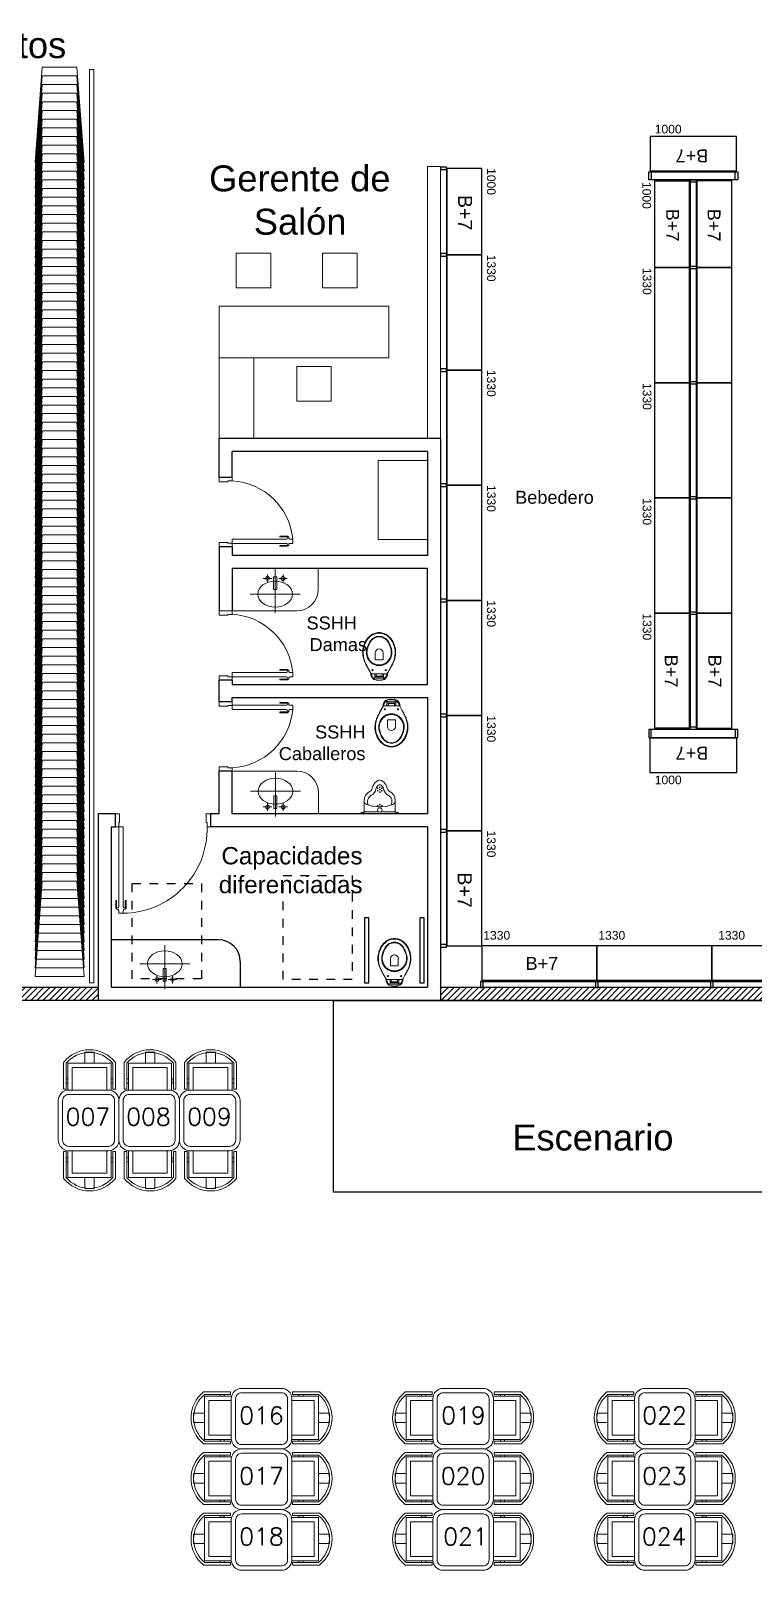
# Model space of a CAD drawing. Extents: x 306 to 2240, y 18 to 779.
# Drawn here: x 650.01 to 658.36, y 343.06 to 360.83 of the extents above; entities that cross this region are included whole.
import ezdxf

# ---------------------------------------------------------------- set-up
doc = ezdxf.new("R2010")
doc.units = 0
doc.header["$MEASUREMENT"] = 0
doc.linetypes.add('DASHED2', pattern=[9.525, 6.35, -3.175])
doc.linetypes.add('HIDDEN2', pattern=[0.1875, 0.125, -0.0625])
for name, color, linetype in [('01', 253, 'Continuous'), ('Aberturas', 2, 'Continuous'), ('CONTORNOS', 1, 'Continuous'), ('DURLOCK', 40, 'Continuous'), ('EQUIPAMIENTO SUPER', 1, 'Continuous'), ('GONDOLAS FORTEZZA', 1, 'Continuous'), ('LA FORTEZZA', 1, 'Continuous'), ('Layer2', 253, 'Continuous'), ('MAMPOSTERIA', 6, 'Continuous'), ('Mesas Patio', 1, 'Continuous'), ('MOBILIARIOS VARIOS', 1, 'Continuous'), ('Nombre de locales', 3, 'Continuous'), ('Numero de mesas', 3, 'Continuous'), ('Piso', 1, 'Continuous'), ('Sanitario', 1, 'Continuous')]:
    doc.layers.add(name, color=color, linetype=linetype)
doc.styles.add('arial', font='arial.ttf')
doc.styles.get("Standard").update_dxf_attribs({"font": 'arial.ttf'})
doc.styles.add('STYLE1', font='romans.shx')

# ---------------------------------------------------------------- blocks, each defined once
blk = doc.blocks.new('mesa 2')
at = {"layer": 'Mesas Patio', "linetype": 'Continuous', "lineweight": 0}
for points in [[(-0.365, 0.659), (-0.365, 0.786), (-0.257, 0.786), (-0.257, 0.659)], [(-0.58, 0.431), (-0.58, 0.48), (-0.561, 0.48), (-0.561, 0.431)], [(-0.04, 0.431), (-0.04, 0.48), (-0.06, 0.48), (-0.06, 0.431)], [(-0.58, -0.431), (-0.58, -0.48), (-0.561, -0.48), (-0.561, -0.431)], [(-0.04, -0.431), (-0.04, -0.48), (-0.06, -0.48), (-0.06, -0.431)], [(-0.365, -0.659), (-0.365, -0.786), (-0.257, -0.786), (-0.257, -0.659)]]:
    blk.add_lwpolyline(points, close=True, dxfattribs=at)
for points in [[(-0.61, 0.67), (-0.61, 0.359), (-0.58, 0.359), (-0.58, 0.659)], [(-0.06, 0.35), (-0.06, 0.659), (-0.56, 0.659), (-0.56, 0.346)], [(-0.11, 0.35), (-0.11, 0.609), (-0.51, 0.609), (-0.51, 0.346)], [(-0.04, 0.659), (-0.04, 0.359), (-0.01, 0.359), (-0.01, 0.67)], [(-0.06, -0.35), (-0.06, -0.659), (-0.56, -0.659), (-0.56, -0.346)], [(-0.11, -0.35), (-0.11, -0.609), (-0.51, -0.609), (-0.51, -0.346)], [(-0.61, -0.67), (-0.61, -0.359), (-0.58, -0.359), (-0.58, -0.659)], [(-0.04, -0.659), (-0.04, -0.359), (-0.01, -0.359), (-0.01, -0.67)]]:
    blk.add_lwpolyline(points, dxfattribs=at)
for points in [[(0.05, 0.23), (0.05, -0.23, -0.414214), (-0.07, -0.35), (-0.53, -0.35, -0.414214), (-0.65, -0.23), (-0.65, 0.23, -0.414214), (-0.53, 0.35), (-0.07, 0.35, -0.414214)], [(0, 0.23), (0, -0.23, -0.414214), (-0.07, -0.3), (-0.53, -0.3, -0.414214), (-0.6, -0.23), (-0.6, 0.23, -0.414214), (-0.53, 0.3), (-0.07, 0.3, -0.414214)]]:
    blk.add_lwpolyline(points, format="xyb", close=True, dxfattribs=at)
for centre, radius, start, end in [((-0.31, 0.433), 0.382, 38.2669, 141.7331), ((-0.31, 0.433), 0.352, 39.9302, 140.0698), ((-0.31, 0.433), 0.352, 30.835, 31.5668), ((-0.31, -0.433), 0.382, 218.2669, 321.7331), ((-0.31, -0.433), 0.352, 219.9302, 320.0698), ((-0.31, -0.433), 0.352, 328.4332, 329.165)]:
    blk.add_arc(centre, radius, start, end, dxfattribs=at)
blk = doc.blocks.new('*U74')
at = {"color": 0}
for points in [[(-0.47, -0.015), (-0.4, -0.015), (-0.4, 0.015), (-0.47, 0.015)], [(-0.4, -1.33), (0.009, -1.33), (0.009, 0), (-0.4, 0)], [(-0.4, -1.33), (-0.391, -1.33), (-0.391, 0), (-0.4, 0)], [(-0.47, -1.345), (-0.4, -1.345), (-0.4, -1.315), (-0.47, -1.315)]]:
    blk.add_lwpolyline(points, close=True, dxfattribs=at)
blk = doc.blocks.new('*U77')
at = {"color": 0}
for points in [[(-0.47, -0.015), (-0.4, -0.015), (-0.4, 0.015), (-0.47, 0.015)], [(-0.4, -1), (0.009, -1), (0.009, 0), (-0.4, 0)], [(-0.4, -1), (-0.391, -1), (-0.391, 0), (-0.4, 0)], [(-0.47, -1.015), (-0.4, -1.015), (-0.4, -0.985), (-0.47, -0.985)]]:
    blk.add_lwpolyline(points, close=True, dxfattribs=at)
blk = doc.blocks.new('GOND MURAL BAZAR')
at = {"layer": 'GONDOLAS FORTEZZA', "rotation": 90}
for name, p in [('*U77', (423.242, 508.717)), ('*U74', (424.242, 508.717)), ('*U74', (425.572, 508.717)), ('*U74', (426.902, 508.717)), ('*U74', (428.232, 508.717)), ('*U74', (429.562, 508.717)), ('*U74', (430.892, 508.717))]:
    blk.add_blockref(name, p, dxfattribs=at)
at = {"layer": 'GONDOLAS FORTEZZA', "color": 251, "attachment_point": 1, "style": 'arial'}
for s, insert, char_height in [('1000', (423.239, 508.885, 0), 0.1), ('1330', (424.239, 508.885, 0), 0.1), ('1330', (425.569, 508.885, 0), 0.1), ('1330', (426.899, 508.885, 0), 0.1), ('1330', (428.229, 508.885, 0), 0.1), ('1330', (429.559, 508.885, 0), 0.1), ('1330', (430.889, 508.885, 0), 0.1), ('B+7', (423.549, 508.614), 0.162), ('B+7', (431.372, 508.61), 0.162)]:
    blk.add_mtext(s, dxfattribs=dict(at, insert=insert, char_height=char_height))
blk = doc.blocks.new('*U75')
at = {"color": 0}
for points in [[(-0.47, 0), (-0.879, 0), (-0.879, -1.33), (-0.47, -1.33)], [(-0.47, 0), (-0.479, 0), (-0.479, -1.33), (-0.47, -1.33)], [(-0.47, 0.015), (-0.4, 0.015), (-0.4, -1.345), (-0.47, -1.345)], [(-0.47, 0.015), (-0.4, 0.015), (-0.4, -0.015), (-0.47, -0.015)], [(-0.4, 0), (0.009, 0), (0.009, -1.33), (-0.4, -1.33)], [(-0.4, 0), (-0.391, 0), (-0.391, -1.33), (-0.4, -1.33)], [(-0.47, -1.315), (-0.4, -1.315), (-0.4, -1.345), (-0.47, -1.345)]]:
    blk.add_lwpolyline(points, close=True, dxfattribs=at)
blk = doc.blocks.new('*U76')
at = {"color": 0}
for points in [[(-0.47, 0), (-0.879, 0), (-0.879, -1), (-0.47, -1)], [(-0.47, 0), (-0.479, 0), (-0.479, -1), (-0.47, -1)], [(-0.47, 0.015), (-0.4, 0.015), (-0.4, -1.015), (-0.47, -1.015)], [(-0.47, 0.015), (-0.4, 0.015), (-0.4, -0.015), (-0.47, -0.015)], [(-0.4, 0), (0.009, 0), (0.009, -1), (-0.4, -1)], [(-0.4, 0), (-0.391, 0), (-0.391, -1), (-0.4, -1)], [(-0.47, -0.985), (-0.4, -0.985), (-0.4, -1.015), (-0.47, -1.015)]]:
    blk.add_lwpolyline(points, close=True, dxfattribs=at)
blk = doc.blocks.new('*U84')
at = {"color": 0}
for points in [[(-0.49, 0.015), (-0.4, 0.015), (-0.4, -1.015), (-0.49, -1.015)], [(-0.49, 0.015), (-0.4, 0.015), (-0.4, -0.015), (-0.49, -0.015)], [(-0.4, -1), (0.009, -1), (0.009, 0), (-0.4, 0)], [(-0.4, -1), (-0.391, -1), (-0.391, 0), (-0.4, 0)], [(-0.49, -0.985), (-0.4, -0.985), (-0.4, -1.015), (-0.49, -1.015)]]:
    blk.add_lwpolyline(points, close=True, dxfattribs=at)
blk = doc.blocks.new('GOND BAZAR 2150')
at = {"layer": 'GONDOLAS FORTEZZA'}
for name, p, rotation in [('*U84', (429.991, 510.451), 180), ('*U76', (431.496, 510.516), 270), ('*U75', (432.826, 510.516), 270), ('*U75', (434.156, 510.516), 270), ('*U75', (435.486, 510.516), 270), ('*U75', (436.816, 510.516), 270)]:
    blk.add_blockref(name, p, dxfattribs=dict(at, rotation=rotation))
at = {"layer": 'GONDOLAS FORTEZZA', "xscale": -1, "rotation": 180}
blk.add_blockref('*U84', (437.321, 510.451), dxfattribs=at)
at = {"layer": 'GONDOLAS FORTEZZA', "color": 251, "style": 'arial'}
for s, insert, char_height, attachment_point, rotation in [('B+7', (430.282, 511.125, 0), 0.15, 1, 270), ('B+7', (437.029, 511.125, 0), 0.15, 7, 270), ('1000', (429.847, 510.506), 0.1, 1, 90), ('1000', (437.464, 510.506), 0.1, 7, 90)]:
    blk.add_mtext(s, dxfattribs=dict(at, insert=insert, char_height=char_height, attachment_point=attachment_point, rotation=rotation))
at = {"layer": 'GONDOLAS FORTEZZA', "color": 251, "attachment_point": 1, "style": 'arial'}
for s, insert, char_height in [('B+7', (430.816, 511.266, 0), 0.15), ('B+7', (435.966, 511.276, 0), 0.15), ('B+7', (430.816, 510.788, 0), 0.15), ('B+7', (435.966, 510.772, 0), 0.15), ('1000', (430.507, 510.463), 0.1), ('1330', (431.499, 510.467, 0), 0.1), ('1330', (432.829, 510.467, 0), 0.1), ('1330', (434.159, 510.467, 0), 0.1), ('1330', (435.489, 510.467, 0), 0.1)]:
    blk.add_mtext(s, dxfattribs=dict(at, insert=insert, char_height=char_height))
blk = doc.blocks.new('GOND MURAL BAZAR 8+1')
at = {"layer": 'GONDOLAS FORTEZZA', "rotation": 180}
for name, p in [('*U77', (428.817, 520.74)), ('*U74', (428.826, 519.41)), ('*U74', (428.826, 518.08)), ('*U74', (428.826, 516.75)), ('*U74', (428.826, 515.42)), ('*U74', (428.826, 514.09)), ('*U74', (428.826, 512.76)), ('*U74', (428.826, 511.43)), ('*U74', (428.826, 510.1)), ('*U74', (428.826, 508.77))]:
    blk.add_blockref(name, p, dxfattribs=at)
at = {"layer": 'GONDOLAS FORTEZZA', "color": 251, "attachment_point": 1, "rotation": 90, "style": 'arial'}
for s, insert, char_height in [('B+7 ', (428.934, 521.033), 0.15), ('1000', (428.635, 520.757), 0.1), ('1330', (428.644, 519.434), 0.1), ('1330', (428.644, 518.097), 0.1), ('1330', (428.644, 516.767), 0.1), ('1330', (428.644, 515.437), 0.1), ('1330', (428.644, 514.107), 0.1), ('1330', (428.644, 512.777), 0.1), ('1330', (428.644, 511.502), 0.1), ('1330', (428.644, 510.117), 0.1), ('B+7 ', (428.943, 509.275), 0.15), ('1330', (428.644, 508.787), 0.1)]:
    blk.add_mtext(s, dxfattribs=dict(at, insert=insert, char_height=char_height))
blk = doc.blocks.new('P100')
at = {"layer": 'Aberturas', "lineweight": 0}
for p, q in [((362.843, -535.274), (362.843, -535.325)), ((362.843, -535.274), (363.769, -535.274)), ((363.695, -535.24), (363.784, -535.24)), ((363.695, -535.249), (363.695, -535.24)), ((363.78, -535.249), (363.695, -535.249)), ((363.769, -535.271), (363.779, -535.271)), ((363.769, -535.274), (363.769, -535.271)), ((363.779, -535.271), (363.782, -535.256)), ((363.782, -535.256), (363.78, -535.249)), ((363.784, -535.24), (363.797, -535.252)), ((363.797, -535.252), (363.8, -535.271)), ((363.8, -535.271), (363.809, -535.271)), ((363.809, -535.271), (363.809, -535.274)), ((363.809, -535.274), (363.843, -535.274)), ((363.843, -535.274), (363.843, -535.3)), ((362.843, -535.325), (363.769, -535.325)), ((363.78, -535.35), (363.695, -535.35)), ((363.695, -535.35), (363.695, -535.359)), ((363.695, -535.359), (363.784, -535.359)), ((363.769, -535.325), (363.769, -535.328)), ((363.769, -535.328), (363.779, -535.328)), ((363.779, -535.328), (363.782, -535.343)), ((363.782, -535.343), (363.78, -535.35)), ((363.784, -535.359), (363.797, -535.347)), ((363.797, -535.347), (363.8, -535.328)), ((363.8, -535.328), (363.809, -535.328)), ((363.809, -535.328), (363.809, -535.325)), ((363.809, -535.325), (363.843, -535.325)), ((363.843, -535.325), (363.843, -535.3))]:
    blk.add_line(p, q, dxfattribs=at)
for points in [[(362.693, -535.235), (362.843, -535.235), (362.843, -535.275), (362.793, -535.275), (362.793, -535.285), (362.693, -535.285)], [(362.693, -536.285), (362.693, -536.335), (362.843, -536.335), (362.843, -536.295), (362.793, -536.295), (362.793, -536.285)]]:
    blk.add_lwpolyline(points, close=True, dxfattribs=at)
at = {"layer": 'Aberturas', "color": 1, "lineweight": 0}
blk.add_arc((362.871, -535.324), 0.971, 268.321, 359.9436, dxfattribs=at)
blk = doc.blocks.new('P70')
at = {"layer": 'Aberturas', "lineweight": 0}
for p, q in [((423.326, -727.985), (423.329, -727.985)), ((423.326, -727.994), (423.326, -727.985)), ((423.329, -727.985), (423.329, -727.951)), ((423.329, -727.951), (423.354, -727.951)), ((423.379, -727.951), (423.354, -727.951)), ((423.379, -727.985), (423.379, -727.951)), ((423.383, -727.985), (423.379, -727.985)), ((423.383, -727.994), (423.383, -727.985)), ((423.295, -728.01), (423.307, -727.997)), ((423.295, -728.099), (423.295, -728.01)), ((423.303, -728.099), (423.295, -728.099)), ((423.311, -728.012), (423.303, -728.014)), ((423.303, -728.014), (423.303, -728.099)), ((423.307, -727.997), (423.326, -727.994)), ((423.326, -728.015), (423.311, -728.012)), ((423.326, -728.024), (423.326, -728.015)), ((423.329, -728.024), (423.326, -728.024)), ((423.329, -728.651), (423.329, -728.024)), ((423.379, -728.651), (423.379, -728.024)), ((423.379, -728.024), (423.383, -728.024)), ((423.402, -727.997), (423.383, -727.994)), ((423.383, -728.015), (423.398, -728.012)), ((423.383, -728.024), (423.383, -728.015)), ((423.398, -728.012), (423.405, -728.014)), ((423.414, -728.01), (423.402, -727.997)), ((423.405, -728.014), (423.405, -728.099)), ((423.405, -728.099), (423.414, -728.099)), ((423.414, -728.099), (423.414, -728.01)), ((423.329, -728.651), (423.379, -728.651))]:
    blk.add_line(p, q, dxfattribs=at)
for points in [[(423.29, -728.801), (423.29, -728.651), (423.33, -728.651), (423.33, -728.701), (423.34, -728.701), (423.34, -728.801)], [(424.04, -728.801), (424.09, -728.801), (424.09, -728.651), (424.05, -728.651), (424.05, -728.701), (424.04, -728.701)]]:
    blk.add_lwpolyline(points, close=True, dxfattribs=at)
at = {"layer": 'Aberturas', "color": 1, "lineweight": 0}
blk.add_arc((423.311, -728.688), 0.74, 2.8433, 84.6569, dxfattribs=at)
blk = doc.blocks.new('INO-CA')
at = {"layer": 'Sanitario', "lineweight": 0}
blk.add_lwpolyline([(0.045, 0.14), (-0.046, 0.14), (-0.082, 0.14), (-0.082, 0.14), (-0.087, 0.14), (-0.092, 0.142), (-0.096, 0.145), (-0.099, 0.15), (-0.101, 0.153), (-0.101, 0.153), (-0.101, 0.153), (-0.101, 0.153), (-0.101, 0.153), (-0.101, 0.153), (-0.122, 0.191), (-0.122, 0.191), (-0.125, 0.196), (-0.128, 0.201), (-0.131, 0.206), (-0.133, 0.211), (-0.133, 0.211), (-0.136, 0.216), (-0.139, 0.221), (-0.142, 0.226), (-0.145, 0.231), (-0.147, 0.236), (-0.15, 0.241), (-0.153, 0.246), (-0.155, 0.251), (-0.155, 0.251), (-0.159, 0.258), (-0.163, 0.266), (-0.166, 0.273), (-0.169, 0.28), (-0.172, 0.288), (-0.175, 0.296), (-0.178, 0.304), (-0.18, 0.312), (-0.18, 0.312), (-0.183, 0.324), (-0.186, 0.336), (-0.188, 0.349), (-0.19, 0.362), (-0.191, 0.374), (-0.191, 0.388), (-0.191, 0.4), (-0.19, 0.413), (-0.19, 0.413), (-0.188, 0.426), (-0.186, 0.439), (-0.182, 0.452), (-0.179, 0.466), (-0.174, 0.478), (-0.169, 0.49), (-0.164, 0.503), (-0.158, 0.514), (-0.158, 0.514), (-0.152, 0.524), (-0.146, 0.533), (-0.139, 0.541), (-0.133, 0.549), (-0.125, 0.558), (-0.117, 0.566), (-0.109, 0.573), (-0.101, 0.58), (-0.101, 0.58), (-0.09, 0.588), (-0.079, 0.595), (-0.066, 0.601), (-0.054, 0.606), (-0.041, 0.61), (-0.028, 0.613), (-0.014, 0.614), (0, 0.615), (0, 0.615), (0.014, 0.614), (0.027, 0.613), (0.04, 0.61), (0.053, 0.606), (0.066, 0.601), (0.078, 0.595), (0.09, 0.588), (0.101, 0.58), (0.101, 0.58), (0.109, 0.573), (0.117, 0.566), (0.125, 0.558), (0.132, 0.549), (0.139, 0.541), (0.145, 0.533), (0.151, 0.524), (0.157, 0.514), (0.157, 0.514), (0.163, 0.503), (0.169, 0.49), (0.174, 0.478), (0.178, 0.466), (0.182, 0.452), (0.185, 0.439), (0.187, 0.426), (0.19, 0.413), (0.19, 0.413), (0.19, 0.4), (0.19, 0.388), (0.19, 0.374), (0.189, 0.362), (0.187, 0.349), (0.185, 0.336), (0.182, 0.324), (0.179, 0.312), (0.179, 0.312), (0.177, 0.304), (0.174, 0.296), (0.171, 0.288), (0.169, 0.28), (0.166, 0.273), (0.162, 0.266), (0.158, 0.258), (0.155, 0.251), (0.155, 0.251), (0.152, 0.246), (0.15, 0.241), (0.147, 0.236), (0.144, 0.231), (0.142, 0.226), (0.139, 0.221), (0.136, 0.216), (0.133, 0.211), (0.133, 0.211), (0.131, 0.206), (0.128, 0.201), (0.124, 0.196), (0.121, 0.191), (0.101, 0.153), (0.101, 0.153), (0.101, 0.153), (0.101, 0.153), (0.101, 0.153), (0.101, 0.153), (0.098, 0.15), (0.098, 0.15), (0.096, 0.145), (0.091, 0.142), (0.086, 0.14), (0.081, 0.14)], close=True, dxfattribs=at)
for points in [[(-0.122, 0.191), (-0.133, 0.211), (-0.133, 0.211), (-0.136, 0.216), (-0.138, 0.221), (-0.141, 0.226), (-0.143, 0.231), (-0.145, 0.236), (-0.147, 0.241), (-0.15, 0.246), (-0.152, 0.251), (-0.152, 0.251), (-0.155, 0.258), (-0.159, 0.266), (-0.162, 0.273), (-0.166, 0.281), (-0.169, 0.288), (-0.171, 0.295), (-0.174, 0.304), (-0.176, 0.312), (-0.176, 0.312), (-0.179, 0.324), (-0.181, 0.336), (-0.183, 0.349), (-0.185, 0.362), (-0.185, 0.374), (-0.185, 0.388), (-0.185, 0.4), (-0.184, 0.413), (-0.184, 0.413), (-0.182, 0.426), (-0.179, 0.439), (-0.176, 0.452), (-0.172, 0.466), (-0.167, 0.478), (-0.162, 0.49), (-0.156, 0.503), (-0.15, 0.514), (-0.15, 0.514), (-0.144, 0.522), (-0.139, 0.53), (-0.133, 0.538), (-0.128, 0.545), (-0.122, 0.552), (-0.115, 0.559), (-0.109, 0.566), (-0.101, 0.572), (-0.101, 0.572), (-0.09, 0.581), (-0.079, 0.588), (-0.066, 0.594), (-0.054, 0.599), (-0.041, 0.603), (-0.028, 0.606), (-0.014, 0.608), (0, 0.609), (0, 0.609), (0.014, 0.608), (0.027, 0.606), (0.041, 0.603), (0.053, 0.599), (0.066, 0.594), (0.078, 0.588), (0.09, 0.581), (0.101, 0.572), (0.101, 0.572), (0.108, 0.566), (0.115, 0.559), (0.121, 0.552), (0.127, 0.545), (0.133, 0.538), (0.139, 0.53), (0.144, 0.522), (0.149, 0.514), (0.149, 0.514), (0.155, 0.503), (0.161, 0.49), (0.166, 0.478), (0.171, 0.466), (0.175, 0.452), (0.179, 0.439), (0.181, 0.426), (0.183, 0.413), (0.183, 0.413), (0.184, 0.401), (0.185, 0.388), (0.185, 0.374), (0.184, 0.362), (0.182, 0.349), (0.18, 0.336), (0.178, 0.324), (0.175, 0.312), (0.175, 0.312), (0.173, 0.304), (0.17, 0.296), (0.168, 0.288), (0.165, 0.281), (0.162, 0.273), (0.158, 0.266), (0.155, 0.258), (0.152, 0.251), (0.152, 0.251), (0.15, 0.246), (0.147, 0.241), (0.145, 0.236), (0.142, 0.231), (0.14, 0.226), (0.137, 0.221), (0.135, 0.216), (0.132, 0.211), (0.121, 0.191)], [(0.129, 0.312), (0.129, 0.312), (0.124, 0.303), (0.119, 0.294), (0.112, 0.287), (0.106, 0.279), (0.099, 0.272), (0.092, 0.266), (0.084, 0.26), (0.075, 0.254), (0.067, 0.249), (0.058, 0.245), (0.049, 0.241), (0.039, 0.238), (0.03, 0.236), (0.02, 0.234), (0.01, 0.233), (0, 0.232), (0, 0.232), (-0.01, 0.233), (-0.02, 0.234), (-0.03, 0.236), (-0.04, 0.238), (-0.05, 0.241), (-0.058, 0.245), (-0.068, 0.249), (-0.076, 0.254), (-0.085, 0.26), (-0.093, 0.266), (-0.1, 0.272), (-0.106, 0.279), (-0.113, 0.287), (-0.12, 0.294), (-0.125, 0.303), (-0.13, 0.312), (-0.13, 0.312), (-0.136, 0.323), (-0.14, 0.336), (-0.143, 0.348), (-0.146, 0.361), (-0.147, 0.374), (-0.147, 0.387), (-0.147, 0.4), (-0.144, 0.413), (-0.144, 0.413), (-0.142, 0.426), (-0.138, 0.439), (-0.134, 0.452), (-0.129, 0.466), (-0.124, 0.478), (-0.117, 0.49), (-0.111, 0.503), (-0.104, 0.514), (-0.104, 0.514), (-0.094, 0.527), (-0.084, 0.538), (-0.072, 0.548), (-0.059, 0.556), (-0.045, 0.563), (-0.031, 0.568), (-0.015, 0.571), (0, 0.572), (0, 0.572), (0.015, 0.571), (0.031, 0.568), (0.044, 0.563), (0.058, 0.556), (0.071, 0.548), (0.083, 0.538), (0.093, 0.527), (0.103, 0.514), (0.103, 0.514), (0.11, 0.503), (0.117, 0.49), (0.123, 0.478), (0.128, 0.466), (0.133, 0.452), (0.137, 0.439), (0.141, 0.426), (0.144, 0.413), (0.144, 0.413), (0.146, 0.4), (0.147, 0.387), (0.146, 0.374), (0.145, 0.361), (0.142, 0.348), (0.139, 0.336), (0.135, 0.323), (0.129, 0.312)], [(0.12, 0.312), (0.12, 0.312), (0.115, 0.304), (0.11, 0.296), (0.104, 0.289), (0.098, 0.282), (0.091, 0.277), (0.085, 0.271), (0.077, 0.265), (0.069, 0.261), (0.061, 0.256), (0.053, 0.253), (0.045, 0.249), (0.036, 0.246), (0.028, 0.244), (0.018, 0.242), (0.009, 0.242), (0, 0.241), (0, 0.241), (-0.009, 0.242), (-0.019, 0.242), (-0.028, 0.244), (-0.036, 0.246), (-0.045, 0.249), (-0.054, 0.253), (-0.062, 0.256), (-0.07, 0.261), (-0.077, 0.265), (-0.085, 0.271), (-0.092, 0.277), (-0.098, 0.282), (-0.104, 0.289), (-0.11, 0.296), (-0.115, 0.304), (-0.12, 0.312), (-0.12, 0.312), (-0.127, 0.323), (-0.132, 0.336), (-0.136, 0.348), (-0.139, 0.361), (-0.141, 0.374), (-0.141, 0.387), (-0.141, 0.4), (-0.139, 0.413), (-0.139, 0.413), (-0.136, 0.427), (-0.132, 0.44), (-0.128, 0.453), (-0.123, 0.466), (-0.117, 0.479), (-0.111, 0.491), (-0.104, 0.503), (-0.096, 0.514), (-0.096, 0.514), (-0.088, 0.526), (-0.078, 0.536), (-0.067, 0.545), (-0.055, 0.552), (-0.042, 0.558), (-0.028, 0.563), (-0.015, 0.566), (0, 0.567), (0, 0.567), (0.015, 0.566), (0.028, 0.563), (0.042, 0.558), (0.054, 0.552), (0.066, 0.545), (0.077, 0.536), (0.087, 0.526), (0.096, 0.514), (0.096, 0.514), (0.103, 0.503), (0.11, 0.491), (0.117, 0.479), (0.122, 0.466), (0.127, 0.453), (0.131, 0.44), (0.135, 0.427), (0.138, 0.413), (0.138, 0.413), (0.14, 0.4), (0.141, 0.387), (0.14, 0.374), (0.139, 0.361), (0.136, 0.348), (0.132, 0.336), (0.127, 0.323), (0.12, 0.312)], [(-0.046, 0.38), (-0.046, 0.3), (0, 0.3)], [(0.045, 0.38), (0.045, 0.3), (0, 0.3)], [(-0.101, 0.153), (-0.101, 0.153), (-0.101, 0.153), (-0.101, 0.153), (-0.101, 0.153), (-0.101, 0.153), (-0.096, 0.123), (-0.096, 0.123), (-0.093, 0.113), (-0.089, 0.103), (-0.083, 0.095), (-0.077, 0.087), (-0.069, 0.08), (-0.061, 0.075), (-0.051, 0.072), (-0.041, 0.069), (-0.041, 0.069), (-0.036, 0.068), (-0.031, 0.067), (-0.026, 0.067), (-0.02, 0.066), (-0.015, 0.066), (-0.01, 0.065), (-0.005, 0.065), (0, 0.065), (0, 0.065), (0.005, 0.065), (0.01, 0.065), (0.015, 0.066), (0.02, 0.066), (0.025, 0.067), (0.03, 0.067), (0.035, 0.068), (0.04, 0.069), (0.04, 0.069), (0.05, 0.072), (0.06, 0.075), (0.069, 0.08), (0.076, 0.087), (0.082, 0.095), (0.088, 0.103), (0.093, 0.113), (0.096, 0.123), (0.1, 0.153), (0.1, 0.153), (0.1, 0.153), (0.1, 0.153), (0.1, 0.153), (0.101, 0.153)], [(-0.077, 0.104), (-0.081, 0.111), (-0.085, 0.118), (-0.086, 0.124), (-0.088, 0.132), (-0.088, 0.141)], [(-0.051, 0.14), (-0.051, 0.107), (-0.051, 0.088), (-0.051, 0.088), (-0.052, 0.086), (-0.053, 0.085), (-0.055, 0.084), (-0.059, 0.086), (-0.059, 0.086), (-0.064, 0.09), (-0.071, 0.096), (-0.077, 0.104)], [(-0.051, 0.103), (-0.05, 0.099), (-0.046, 0.093), (-0.039, 0.088), (-0.031, 0.087), (0, 0.087), (0.031, 0.087), (0.031, 0.087), (0.039, 0.088), (0.045, 0.093), (0.05, 0.099), (0.051, 0.107)], [(-0.046, 0.14), (-0.046, 0.14), (-0.042, 0.139), (-0.039, 0.137), (-0.036, 0.134), (-0.036, 0.13), (-0.036, 0.117), (-0.036, 0.117), (-0.036, 0.115), (-0.036, 0.114), (-0.037, 0.113), (-0.039, 0.111), (-0.039, 0.111), (-0.039, 0.109), (-0.039, 0.107), (-0.038, 0.105), (-0.036, 0.105), (0, 0.105), (0.035, 0.105), (0.035, 0.105), (0.037, 0.105), (0.039, 0.107), (0.039, 0.109), (0.038, 0.111), (0.038, 0.111), (0.036, 0.113), (0.036, 0.114), (0.035, 0.115), (0.035, 0.117), (0.035, 0.13), (0.035, 0.13), (0.036, 0.134), (0.038, 0.137), (0.041, 0.139), (0.045, 0.14)], [(-0.037, 0.113), (0, 0.113), (0.036, 0.113)], [(0.051, 0.14), (0.051, 0.107), (0.051, 0.088), (0.051, 0.088), (0.052, 0.086), (0.053, 0.085), (0.055, 0.084), (0.059, 0.086), (0.059, 0.086), (0.064, 0.09), (0.071, 0.096), (0.077, 0.104)], [(0.077, 0.104), (0.081, 0.111), (0.085, 0.118), (0.086, 0.124), (0.088, 0.132), (0.088, 0.141)]]:
    blk.add_lwpolyline(points, dxfattribs=at)
for centre in [(-0.076, 0.18), (0.076, 0.18)]:
    blk.add_circle(centre, 0.00672, dxfattribs=at)
blk.add_arc((0, 0.38), 0.0456, 0, 180, dxfattribs=at)
blk = doc.blocks.new('BACHPL')
at = {"color": 1, "linetype": 'DASHED2', "lineweight": 0, "ltscale": 0.25}
for p, q in [((0, -0.043), (0, 0.467)), ((-0.289, 0.25), (0.289, 0.25))]:
    blk.add_line(p, q, dxfattribs=at)
at = {"color": 2, "lineweight": 0}
for p, q in [((-0.018, 0.196), (0, 0.196)), ((-0.018, 0.05), (-0.018, 0.196)), ((0.018, 0.196), (0, 0.196)), ((0.018, 0.05), (0.018, 0.196)), ((0, 0.05), (-0.018, 0.05)), ((0, 0.05), (0.018, 0.05))]:
    blk.add_line(p, q, dxfattribs=at)
at = {"color": 1, "linetype": 'DASHED2', "lineweight": 0, "ltscale": 0.05}
for p, q in [((-0.14, 0.068), (-0.04, 0.068)), ((-0.09, 0.023), (-0.09, 0.113)), ((0.04, 0.068), (0.14, 0.068)), ((0.09, 0.023), (0.09, 0.113))]:
    blk.add_line(p, q, dxfattribs=at)
at = {"color": 2, "lineweight": 0}
for centre in [(-0.09, 0.068), (0.09, 0.068)]:
    blk.add_circle(centre, 0.0217, dxfattribs=at)
blk.add_ellipse((0, 0.25), major_axis=(0.2, 0), ratio=0.75, dxfattribs=at)
blk = doc.blocks.new('MING1')
at = {"layer": 'Sanitario', "lineweight": 0}
for p, q in [((-0.203, 0.026), (-0.017, 0.026)), ((0.202, 0.026), (0.015, 0.026))]:
    blk.add_line(p, q, dxfattribs=at)
blk.add_lwpolyline([(-0.136, 0.3, 0.277467), (-0.21, 0.176), (-0.21, 0.028, -0.414214), (-0.221, 0.018), (-0.246, 0.018, 1), (-0.246, 0), (0.246, 0, 1), (0.246, 0.018), (0.22, 0.018, -0.414214), (0.21, 0.029), (0.21, 0.176, 0.277467), (0.136, 0.3, -0.245336), (0.096, 0.357, 0.081155), (0.074, 0.405, 0.184658), (0.005, 0.453, 0.121315), (-0.005, 0.453, 0.184658), (-0.074, 0.405, 0.081155), (-0.096, 0.357, -0.245336)], format="xyb", close=True, dxfattribs=at)
for points in [[(-0.001, 0.392), (-0.02, 0.386, 0.088171), (-0.038, 0.368, 0.075175), (-0.053, 0.336, 0.081155)], [(-0.001, 0.392), (0.018, 0.386, -0.088171), (0.036, 0.368, -0.075175), (0.052, 0.336, -0.081155)], [(-0.211, 0.165), (-0.2, 0.143, 0.09017), (-0.149, 0.114, 0.04702), (-0.087, 0.099), (-0.001, 0.093)], [(0.209, 0.165), (0.199, 0.143, -0.09017), (0.148, 0.114, -0.04702), (0.085, 0.1), (-0.001, 0.093)]]:
    blk.add_lwpolyline(points, format="xyb", dxfattribs=at)
for centre, radius in [((-0.029, 0.343), 0.0045), ((-0.029, 0.31), 0.0045), ((-0.001, 0.359), 0.0045), ((-0.001, 0.326), 0.0045), ((-0.001, 0.293), 0.0045), ((0.028, 0.343), 0.0045), ((0.028, 0.31), 0.0045), ((-0.029, 0.106), 0.0045), ((-0.001, 0.051), 0.03), ((-0.001, 0.122), 0.0045), ((0.028, 0.106), 0.0045)]:
    blk.add_circle(centre, radius, dxfattribs=at)
for centre, radius, start, end in [((-0.07, 0.165), 0.0952, 117.9793, 211.4488), ((-0.171, 0.355), 0.12, 297.9793, 351.126), ((0.17, 0.355), 0.12, 188.8932, 242.04), ((0.069, 0.165), 0.0952, 328.5704, 62.04), ((-0.203, 0.018), 0.0075, 90.0091, 180.0087), ((0.202, 0.019), 0.0075, 0.0105, 90.0101)]:
    blk.add_arc(centre, radius, start, end, dxfattribs=at)

msp = doc.modelspace()

# ---------------------------------------------------------------- hatches: boundary and pattern name
at = {"layer": 'DURLOCK'}
h = msp.add_hatch(dxfattribs=at)
h.set_pattern_fill('ANSI31', color=256, scale=0.4)
h.set_pattern_definition([(45, (-0.232247, -0.93372), (-0.035355339, 0.035355339), [])])
h.paths.add_polyline_path([(644.64, 349.788), (650.786, 349.788), (650.786, 349.638), (644.64, 349.638)])
h = msp.add_hatch(dxfattribs=at)
h.set_pattern_fill('ANSI31', color=256, scale=0.4)
h.set_pattern_definition([(45, (10.947, -0.93372), (-0.035355339, 0.035355339), [])])
h.paths.add_polyline_path([(654.743, 349.788), (677.375, 349.788), (677.375, 349.638), (654.743, 349.638)])

# ---------------------------------------------------------------- linework, layer by layer
msp.add_line((654.743, 352.736, 0), (654.743, 349.786, 0))
at = {"layer": '01'}
msp.add_line((653.508, 348.317, 0), (653.508, 349.317, 0), dxfattribs=at)
at = {"layer": '01', "color": 8, "linetype": 'HIDDEN2', "ltscale": 0.25, "elevation": 0}
for points in [[(651.981, 349.886), (651.181, 349.886), (651.181, 350.986), (651.981, 350.986)], [(653.725, 349.878), (652.925, 349.878), (652.925, 351.078), (653.725, 351.078)]]:
    msp.add_lwpolyline(points, close=True, dxfattribs=at)
at = {"layer": '01', "color": 8, "elevation": 0}
for points in [[(653.916, 350.59), (653.866, 350.59), (653.867, 349.84), (653.916, 349.84)], [(654.556, 350.59), (654.506, 350.59), (654.507, 349.84), (654.556, 349.84)]]:
    msp.add_lwpolyline(points, close=True, dxfattribs=at)
at = {"layer": '01', "elevation": 0}
msp.add_lwpolyline([(653.508, 349.637), (659.747, 349.637), (659.747, 347.421), (653.508, 347.421)], close=True, dxfattribs=at)
at = {"layer": 'CONTORNOS'}
for p, q in [((644.64, 349.788, 0), (650.786, 349.788, 0)), ((654.743, 349.788, 0), (677.375, 349.788, 0)), ((644.64, 349.638, 0), (650.786, 349.638, 0)), ((654.743, 349.638, 0), (677.375, 349.638, 0))]:
    msp.add_line(p, q, dxfattribs=at)
at = {"layer": 'EQUIPAMIENTO SUPER', "lineweight": 0, "ltscale": 2, "elevation": 0}
for points in [[(650.624, 359.312), (650.541, 360.412), (650.141, 360.412), (650.059, 359.312)], [(650.624, 359.212), (650.541, 360.312), (650.141, 360.312), (650.059, 359.212)], [(650.624, 359.112), (650.541, 360.212), (650.141, 360.212), (650.059, 359.112)], [(650.624, 359.012), (650.541, 360.112), (650.141, 360.112), (650.059, 359.012)], [(650.624, 358.912), (650.541, 360.012), (650.141, 360.012), (650.059, 358.912)], [(650.624, 358.812), (650.541, 359.912), (650.141, 359.912), (650.059, 358.812)], [(650.624, 358.812), (650.541, 359.912), (650.141, 359.912), (650.059, 358.812)], [(650.624, 358.712), (650.541, 359.812), (650.141, 359.812), (650.059, 358.712)], [(650.624, 358.612), (650.541, 359.712), (650.141, 359.712), (650.059, 358.612)], [(650.624, 358.512), (650.541, 359.612), (650.141, 359.612), (650.059, 358.512)], [(650.624, 358.412), (650.541, 359.512), (650.141, 359.512), (650.059, 358.412)], [(650.624, 358.312), (650.541, 359.412), (650.141, 359.412), (650.059, 358.312)], [(650.624, 358.212), (650.541, 359.312), (650.141, 359.312), (650.059, 358.212)], [(650.624, 358.112), (650.541, 359.212), (650.141, 359.212), (650.059, 358.112)], [(650.624, 358.012), (650.541, 359.112), (650.141, 359.112), (650.059, 358.012)], [(650.624, 357.912), (650.541, 359.012), (650.141, 359.012), (650.059, 357.912)], [(650.624, 357.812), (650.541, 358.912), (650.141, 358.912), (650.059, 357.812)], [(650.624, 357.712), (650.541, 358.812), (650.141, 358.812), (650.059, 357.712)], [(650.624, 357.612), (650.541, 358.712), (650.141, 358.712), (650.059, 357.612)], [(650.624, 357.512), (650.541, 358.612), (650.141, 358.612), (650.059, 357.512)], [(650.624, 357.412), (650.541, 358.512), (650.141, 358.512), (650.059, 357.412)], [(650.624, 357.312), (650.541, 358.412), (650.141, 358.412), (650.059, 357.312)], [(650.624, 357.212), (650.541, 358.312), (650.141, 358.312), (650.059, 357.212)], [(650.624, 357.112), (650.541, 358.212), (650.141, 358.212), (650.059, 357.112)], [(650.624, 357.012), (650.541, 358.112), (650.141, 358.112), (650.059, 357.012)], [(650.624, 356.912), (650.541, 358.012), (650.141, 358.012), (650.059, 356.912)], [(650.624, 356.812), (650.541, 357.912), (650.141, 357.912), (650.059, 356.812)], [(650.624, 356.712), (650.541, 357.812), (650.141, 357.812), (650.059, 356.712)], [(650.624, 356.612), (650.541, 357.712), (650.141, 357.712), (650.059, 356.612)], [(650.624, 356.512), (650.541, 357.612), (650.141, 357.612), (650.059, 356.512)], [(650.624, 356.412), (650.541, 357.512), (650.141, 357.512), (650.059, 356.412)], [(650.624, 356.312), (650.541, 357.412), (650.141, 357.412), (650.059, 356.312)], [(650.624, 356.212), (650.541, 357.312), (650.141, 357.312), (650.059, 356.212)], [(650.624, 356.112), (650.541, 357.212), (650.141, 357.212), (650.059, 356.112)], [(650.624, 356.012), (650.541, 357.112), (650.141, 357.112), (650.059, 356.012)], [(650.624, 355.912), (650.541, 357.012), (650.141, 357.012), (650.059, 355.912)], [(650.624, 355.812), (650.541, 356.912), (650.141, 356.912), (650.059, 355.812)], [(650.624, 355.712), (650.541, 356.812), (650.141, 356.812), (650.059, 355.712)], [(650.624, 355.612), (650.541, 356.712), (650.141, 356.712), (650.059, 355.612)], [(650.624, 355.512), (650.541, 356.612), (650.141, 356.612), (650.059, 355.512)], [(650.624, 355.412), (650.541, 356.512), (650.141, 356.512), (650.059, 355.412)], [(650.624, 355.312), (650.541, 356.412), (650.141, 356.412), (650.059, 355.312)], [(650.624, 355.212), (650.541, 356.312), (650.141, 356.312), (650.059, 355.212)], [(650.624, 355.112), (650.541, 356.212), (650.141, 356.212), (650.059, 355.112)], [(650.624, 355.012), (650.541, 356.112), (650.141, 356.112), (650.059, 355.012)], [(650.624, 354.912), (650.541, 356.012), (650.141, 356.012), (650.059, 354.912)], [(650.624, 354.812), (650.541, 355.912), (650.141, 355.912), (650.059, 354.812)], [(650.624, 354.712), (650.541, 355.812), (650.141, 355.812), (650.059, 354.712)], [(650.624, 354.612), (650.541, 355.712), (650.141, 355.712), (650.059, 354.612)], [(650.624, 354.512), (650.541, 355.612), (650.141, 355.612), (650.059, 354.512)], [(650.624, 354.412), (650.541, 355.512), (650.141, 355.512), (650.059, 354.412)], [(650.624, 354.312), (650.541, 355.412), (650.141, 355.412), (650.059, 354.312)], [(650.624, 354.212), (650.541, 355.312), (650.141, 355.312), (650.059, 354.212)], [(650.624, 354.112), (650.541, 355.212), (650.141, 355.212), (650.059, 354.112)], [(650.624, 354.012), (650.541, 355.112), (650.141, 355.112), (650.059, 354.012)], [(650.624, 353.912), (650.541, 355.012), (650.141, 355.012), (650.059, 353.912)], [(650.624, 353.812), (650.541, 354.912), (650.141, 354.912), (650.059, 353.812)], [(650.624, 353.712), (650.541, 354.812), (650.141, 354.812), (650.059, 353.712)], [(650.624, 353.612), (650.541, 354.712), (650.141, 354.712), (650.059, 353.612)], [(650.624, 353.512), (650.541, 354.612), (650.141, 354.612), (650.059, 353.512)], [(650.624, 353.412), (650.541, 354.512), (650.141, 354.512), (650.059, 353.412)], [(650.624, 353.312), (650.541, 354.412), (650.141, 354.412), (650.059, 353.312)], [(650.624, 353.212), (650.541, 354.312), (650.141, 354.312), (650.059, 353.212)], [(650.624, 353.112), (650.541, 354.212), (650.141, 354.212), (650.059, 353.112)], [(650.624, 353.012), (650.541, 354.112), (650.141, 354.112), (650.059, 353.012)], [(650.624, 352.912), (650.541, 354.012), (650.141, 354.012), (650.059, 352.912)], [(650.624, 352.812), (650.541, 353.912), (650.141, 353.912), (650.059, 352.812)], [(650.624, 352.712), (650.541, 353.812), (650.141, 353.812), (650.059, 352.712)], [(650.624, 352.612), (650.541, 353.712), (650.141, 353.712), (650.059, 352.612)], [(650.624, 352.512), (650.541, 353.612), (650.141, 353.612), (650.059, 352.512)], [(650.624, 352.412), (650.541, 353.512), (650.141, 353.512), (650.059, 352.412)], [(650.624, 352.312), (650.541, 353.412), (650.141, 353.412), (650.059, 352.312)], [(650.624, 352.212), (650.541, 353.312), (650.141, 353.312), (650.059, 352.212)], [(650.624, 352.112), (650.541, 353.212), (650.141, 353.212), (650.059, 352.112)], [(650.624, 352.012), (650.541, 353.112), (650.141, 353.112), (650.059, 352.012)], [(650.624, 351.912), (650.541, 353.012), (650.141, 353.012), (650.059, 351.912)], [(650.624, 351.812), (650.541, 352.912), (650.141, 352.912), (650.059, 351.812)], [(650.624, 351.712), (650.541, 352.812), (650.141, 352.812), (650.059, 351.712)], [(650.624, 351.612), (650.541, 352.712), (650.141, 352.712), (650.059, 351.612)], [(650.624, 351.512), (650.541, 352.612), (650.141, 352.612), (650.059, 351.512)], [(650.624, 351.412), (650.541, 352.512), (650.141, 352.512), (650.059, 351.412)], [(650.624, 351.312), (650.541, 352.412), (650.141, 352.412), (650.059, 351.312)], [(650.624, 351.212), (650.541, 352.312), (650.141, 352.312), (650.059, 351.212)], [(650.624, 351.112), (650.541, 352.212), (650.141, 352.212), (650.059, 351.112)], [(650.624, 351.012), (650.541, 352.112), (650.141, 352.112), (650.059, 351.012)], [(650.624, 350.912), (650.541, 352.012), (650.141, 352.012), (650.059, 350.912)], [(650.624, 350.812), (650.541, 351.912), (650.141, 351.912), (650.059, 350.812)], [(650.624, 350.712), (650.541, 351.812), (650.141, 351.812), (650.059, 350.712)], [(650.624, 350.612), (650.541, 351.712), (650.141, 351.712), (650.059, 350.612)], [(650.624, 350.512), (650.541, 351.612), (650.141, 351.612), (650.059, 350.512)], [(650.624, 350.412), (650.541, 351.512), (650.141, 351.512), (650.059, 350.412)], [(650.624, 350.312), (650.541, 351.412), (650.141, 351.412), (650.059, 350.312)], [(650.624, 350.212), (650.541, 351.312), (650.141, 351.312), (650.059, 350.212)], [(650.624, 350.112), (650.541, 351.212), (650.141, 351.212), (650.059, 350.112)], [(650.624, 350.012), (650.541, 351.112), (650.141, 351.112), (650.059, 350.012)], [(650.624, 349.912), (650.541, 351.012), (650.141, 351.012), (650.059, 349.912)]]:
    msp.add_lwpolyline(points, close=True, dxfattribs=at)
at = {"layer": 'Layer2', "lineweight": 0, "elevation": 0}
msp.add_lwpolyline([(654.023, 354.957), (654.593, 354.957), (654.593, 355.873), (654.023, 355.873)], close=True, dxfattribs=at)
at = {"layer": 'MAMPOSTERIA'}
for p, q in [((652.186, 355.675, 0), (652.186, 356.125, 0)), ((654.743, 356.125, 0), (652.186, 356.125, 0)), ((654.743, 356.125, 0), (654.743, 349.638, 0)), ((654.593, 355.975, 0), (652.336, 355.975, 0)), ((652.336, 355.675, 0), (652.336, 355.975, 0)), ((654.593, 355.975, 0), (654.593, 354.775, 0)), ((652.336, 355.675, 0), (652.186, 355.675, 0)), ((652.186, 354.875, 0), (652.186, 354.134, 0)), ((652.336, 354.875, 0), (652.186, 354.875, 0)), ((652.336, 354.875, 0), (652.336, 354.775, 0)), ((654.593, 354.775, 0), (652.336, 354.775, 0)), ((654.593, 354.625, 0), (652.336, 354.625, 0)), ((652.336, 354.625, 0), (652.336, 354.134, 0)), ((654.593, 353.284, 0), (654.593, 354.625, 0)), ((652.186, 353.084, 0), (652.186, 353.334, 0)), ((652.336, 353.334, 0), (652.186, 353.334, 0)), ((652.336, 353.334, 0), (652.336, 353.284, 0)), ((652.336, 353.284, 0), (654.593, 353.284, 0)), ((652.336, 353.084, 0), (652.186, 353.084, 0)), ((652.336, 353.084, 0), (652.336, 353.134, 0)), ((652.336, 353.134, 0), (654.593, 353.134, 0)), ((654.593, 353.134, 0), (654.593, 351.792, 0)), ((652.186, 351.792, 0), (652.186, 352.284, 0)), ((652.336, 352.284, 0), (652.186, 352.284, 0)), ((652.336, 351.792, 0), (652.336, 352.284, 0)), ((650.786, 351.792, 0), (650.786, 349.638, 0)), ((650.986, 351.792, 0), (650.786, 351.792, 0)), ((650.936, 351.642, 0), (650.936, 349.788, 0)), ((650.936, 351.642, 0), (650.986, 351.642, 0)), ((650.936, 351.642, 0), (650.986, 351.642, 0)), ((650.986, 351.642, 0), (650.986, 351.792, 0)), ((652.186, 351.792, 0), (652.086, 351.792, 0)), ((652.086, 351.792, 0), (652.086, 351.642, 0)), ((654.593, 351.642, 0), (652.086, 351.642, 0)), ((654.593, 351.792, 0), (652.336, 351.792, 0)), ((654.593, 351.642, 0), (654.593, 349.788, 0)), ((650.936, 349.788, 0), (654.593, 349.788, 0)), ((650.786, 349.638, 0), (654.743, 349.638, 0))]:
    msp.add_line(p, q, dxfattribs=at)
at = {"layer": 'MOBILIARIOS VARIOS', "lineweight": 0}
for p, q in [((654.743, 359.267, 0), (654.593, 359.267, 0)), ((654.593, 359.267, 0), (654.593, 356.125, 0)), ((654.743, 356.125, 0), (654.743, 359.267, 0))]:
    msp.add_line(p, q, dxfattribs=at)
at = {"layer": 'MOBILIARIOS VARIOS', "lineweight": 0, "elevation": 0}
for points in [[(652.384, 357.864), (652.784, 357.864), (652.784, 358.264), (652.384, 358.264)], [(653.38, 357.864), (653.78, 357.864), (653.78, 358.264), (653.38, 358.264)], [(654.148, 357.655), (652.186, 357.655), (652.186, 357.055), (654.148, 357.055)], [(652.586, 356.125), (652.586, 357.055), (652.186, 357.055), (652.186, 356.125)], [(653.082, 356.555), (653.482, 356.555), (653.482, 356.955), (653.082, 356.955)]]:
    msp.add_lwpolyline(points, close=True, dxfattribs=at)
at = {"layer": 'Piso', "lineweight": 0, "elevation": 0}
msp.add_lwpolyline([(650.686, 360.387), (650.686, 349.839), (650.736, 349.839), (650.736, 360.387)], close=True, dxfattribs=at)
at = {"layer": 'Sanitario', "color": 2, "lineweight": 0}
for p, q in [((653.332, 354.384, 0), (653.332, 354.625, 0)), ((652.336, 354.134, 0), (653.082, 354.134, 0)), ((653.086, 352.284, 0), (652.336, 352.284, 0)), ((653.336, 352.034, 0), (653.336, 351.792, 0))]:
    msp.add_line(p, q, dxfattribs=at)
at = {"layer": 'Sanitario', "color": 2}
for p, q in [((652.179, 350.337, 0), (650.936, 350.337, 0)), ((652.429, 350.087, 0), (652.429, 349.787, 0))]:
    msp.add_line(p, q, dxfattribs=at)
at = {"layer": 'Sanitario', "color": 2, "lineweight": 0}
for centre, start, end in [((653.082, 354.384, 0), 270, 0), ((653.086, 352.034, 0), 0, 90)]:
    msp.add_arc(centre, 0.25, start, end, dxfattribs=at)
at = {"layer": 'Sanitario', "color": 2}
msp.add_arc((652.179, 350.087, 0), 0.25, 0, 90, dxfattribs=at)

# ---------------------------------------------------------------- block references
at = {"layer": 'Aberturas', "lineweight": 0, "xscale": -1}
for name, p, rotation in [('P70', (1380.987, -68.415, 0), 270), ('P70', (1380.987, -69.956, 0), 270), ('P100', (115.751, 714.485, 0), 90)]:
    msp.add_blockref(name, p, dxfattribs=dict(at, rotation=rotation))
at = {"layer": 'Aberturas', "lineweight": 0, "rotation": 270}
msp.add_blockref('P70', (1380.987, 776.373, 0), dxfattribs=at)
at = {"layer": 'LA FORTEZZA', "rotation": 270}
for name, p in [('GOND BAZAR 2150', (146.715, 789.595, 0)), ('GOND MURAL BAZAR', (146.496, 782.487, 0)), ('GOND MURAL BAZAR 8+1', (146.452, 779.082, 0))]:
    msp.add_blockref(name, p, dxfattribs=at)
at = {"layer": 'Mesas Patio', "xscale": -1}
for p in [(650.377, 348.251, 0), (650.377, 348.251, 0), (651.077, 348.251, 0), (651.777, 348.251, 0)]:
    msp.add_blockref('mesa 2', p, dxfattribs=at)
at = {"layer": 'Mesas Patio', "xscale": -1, "rotation": 90}
for p in [(652.676, 344.506, 0), (655.006, 344.506, 0), (657.337, 344.506, 0), (657.337, 344.506, 0), (652.676, 343.806, 0), (652.676, 343.806, 0), (655.006, 343.806, 0), (655.006, 343.806, 0), (657.337, 343.806, 0), (657.337, 343.806, 0), (652.676, 343.106, 0), (655.006, 343.106, 0), (657.337, 343.106, 0)]:
    msp.add_blockref('mesa 2', p, dxfattribs=at)
at = {"layer": 'Sanitario', "color": 2, "lineweight": 0, "xscale": -1, "rotation": 180}
msp.add_blockref('BACHPL', (652.834, 354.578, 0), dxfattribs=at)
at = {"layer": 'Sanitario', "lineweight": 0, "xscale": -1}
msp.add_blockref('INO-CA', (654.035, 353.269, 0), dxfattribs=at)
at = {"layer": 'Sanitario', "lineweight": 0, "rotation": 180}
msp.add_blockref('INO-CA', (654.177, 353.178, 0), dxfattribs=at)
at = {"layer": 'Sanitario', "color": 2, "lineweight": 0, "xscale": -1}
msp.add_blockref('BACHPL', (652.836, 351.802, 0), dxfattribs=at)
at = {"layer": 'Sanitario', "lineweight": 0, "xscale": -0.8562913157119485, "yscale": 0.8562913157119485, "zscale": 0.8562913157119485, "rotation": 0.00962729128801243}
msp.add_blockref('MING1', (654.042, 351.792, 0), dxfattribs=at)
at = {"layer": 'Sanitario', "color": 2, "xscale": -1}
msp.add_blockref('BACHPL', (651.557, 349.809, 0), dxfattribs=at)
at = {"layer": 'Sanitario'}
msp.add_blockref('INO-CA', (654.212, 349.736, 0), dxfattribs=at)

# ---------------------------------------------------------------- texts
at = {"layer": 'Nombre de locales', "color": 253, "lineweight": 0, "char_height": 0.3, "attachment_point": 1, "style": 'arial'}
for s, insert, width in [('{\\C4;300 carritos}', (648.229, 360.818, 0), 4.03235), ('\\pi0.0097408;{\\C4;Gerente de \\P\\pi0.52625;Salón}', (652.06, 359.279, 0), 2.07671), ('{\\C4;Escenario}', (655.574, 348.203), 2.10078)]:
    msp.add_mtext(s, dxfattribs=dict(at, insert=insert, width=width))
at = {"layer": 'Nombre de locales'}
for s, insert, char_height, width, attachment_point in [('Bebedero', (656.516, 355.521, 0), 0.15, 5.89217, 3), ('SSHH   Damas', (653.895, 353.668, 0), 0.15, 1.29368, 9), ('SSHH Caballeros', (653.877, 352.811), 0.15, 1.29368, 3), ('Capacidades diferenciadas', (653.843, 350.871, 0), 0.2, 2.75, 9)]:
    msp.add_mtext(s, dxfattribs=dict(at, insert=insert, char_height=char_height, width=width, attachment_point=attachment_point))
at = {"layer": 'Numero de mesas', "lineweight": 0, "char_height": 0.2, "width": 0.59361, "attachment_point": 7, "rotation": 359.9964, "style": 'STYLE1'}
for s, insert in [('\\pi0.03966;007', (650.372, 348.192, 0)), ('\\pi0.03966;008', (651.072, 348.192, 0)), ('\\pi0.044422;009', (651.772, 348.192, 0))]:
    msp.add_mtext(s, dxfattribs=dict(at, insert=insert))
at = {"layer": 'Numero de mesas', "lineweight": 0, "char_height": 0.2, "width": 0.59361, "attachment_point": 7, "style": 'STYLE1'}
for s, insert in [('\\pi0.03966;016', (652.378, 344.744, 0)), ('\\pi0.044422;019', (654.708, 344.744, 0)), ('\\pi0.03966;022', (657.038, 344.744, 0)), ('\\pi0.03966;017', (652.378, 344.044, 0)), ('\\pi0.03966;020', (654.708, 344.044, 0)), ('\\pi0.03966;023', (657.038, 344.044, 0)), ('\\pi0.03966;018', (652.378, 343.344, 0)), ('\\pi0.068231;021', (654.708, 343.344, 0)), ('\\pi0.034898;024', (657.038, 343.344, 0))]:
    msp.add_mtext(s, dxfattribs=dict(at, insert=insert))

doc.saveas('drawing.dxf')
